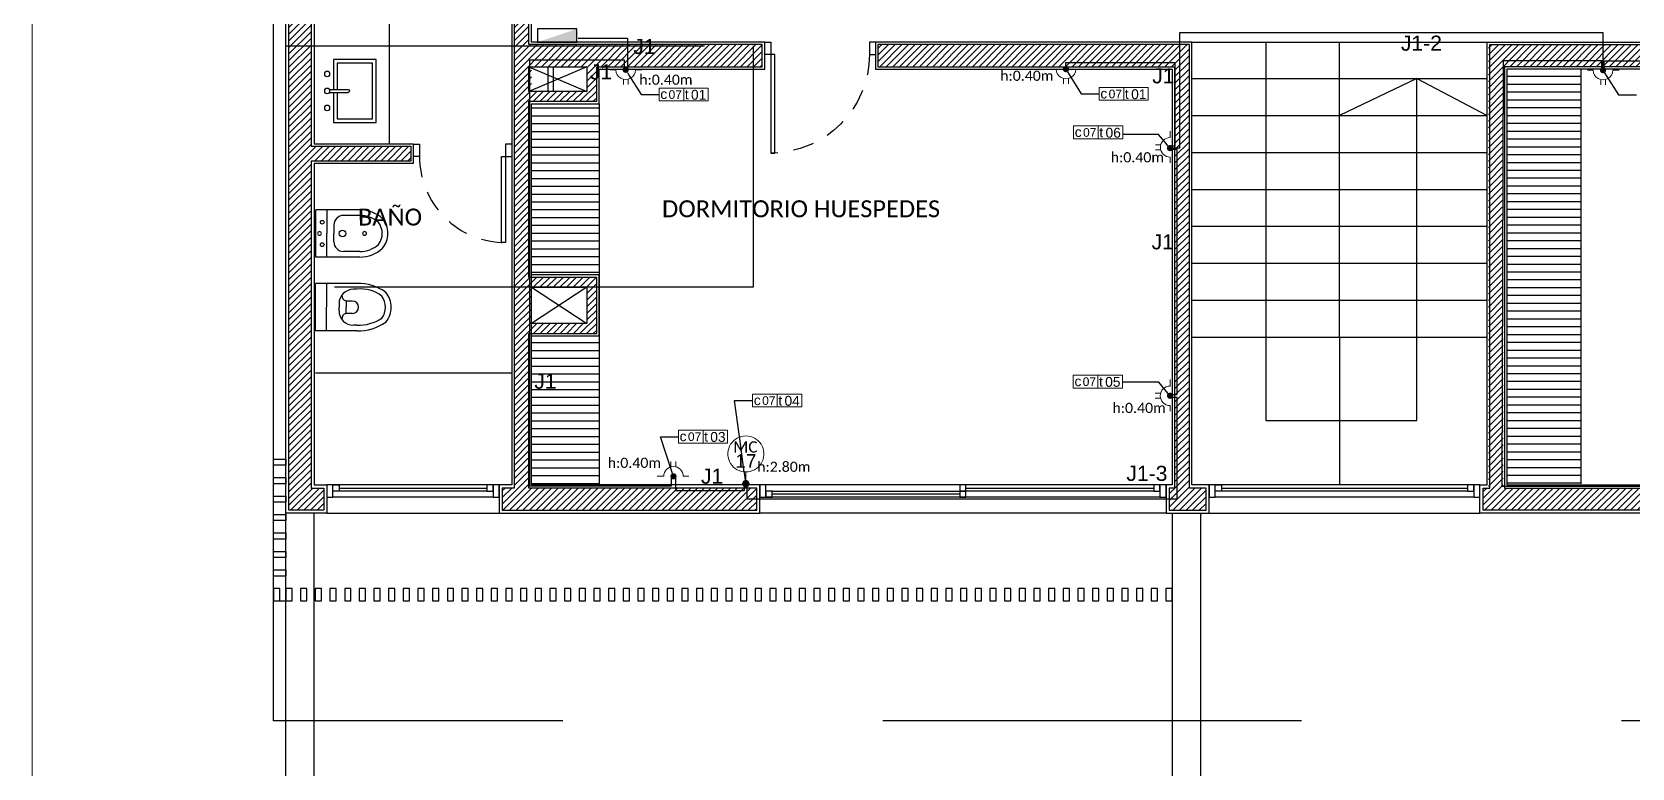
# Model space of a CAD drawing. Header units: millimetres. Extents: x 430 to 1353, y -204 to 152.
# Drawn here: x 686.67 to 699.67, y -2.66 to 3.32 of the extents above; entities that cross this region are included whole.
import ezdxf
from ezdxf import colors
from ezdxf.entities.mleader import LeaderData, LeaderLine
from ezdxf.enums import TextEntityAlignment as Align
from ezdxf.math import Vec2, Vec3

# ---------------------------------------------------------------- set-up
doc = ezdxf.new("R2010")
doc.units = ezdxf.units.MM
doc.linetypes.add('DASHED', pattern=[0.3, 0.17, -0.13])
doc.layers.get('0').update_dxf_attribs({"color": 250})
for name, color, linetype in [('AN - Texto 1-25', 252, 'Continuous'), ('AR - Carpinteria', 252, 'Continuous'), ('AR - Equipamiento Fijo', 252, 'Continuous'), ('AR - Ht', 252, 'Continuous'), ('AR - Proyeccion', 252, 'DASHED'), ('AR - Vista 05', 252, 'Continuous'), ('AR - Vista 1', 252, 'Continuous'), ('AR - Vista 4', 252, 'Continuous'), ('AR_Vista 1', 252, 'Continuous'), ('IE - Boca', 252, 'Continuous'), ('ND- ESPACIOS', 253, 'Continuous')]:
    doc.layers.add(name, color=color, linetype=linetype)
for name, color, linetype, lineweight in [('ND-Cotas', 252, 'Continuous', 9), ('ND-GLOBAL_Notas', 252, 'Continuous', 9), ('ND-texto', 251, 'Continuous', 15), ('ND-TUG-C7', 140, 'Continuous', 30), ('ND-TUG_Boca', 160, 'Continuous', 9)]:
    doc.layers.add(name, color=color, linetype=linetype, lineweight=lineweight)
doc.styles.add('Arial', font='arial.ttf')
doc.styles.add('IMPLANTACION', font='arial.ttf', dxfattribs={"height": 0.3})
doc.styles.add('MtXpl_Calibri', font='calibri.ttf')
doc.styles.get("Standard").update_dxf_attribs({"font": 'arial.ttf'})

# ---------------------------------------------------------------- blocks, each defined once
blk = doc.blocks.new('Toma_doble')
for p, q in [((-0.021, 0.107), (-0.021, 0.15)), ((0.019, 0.107), (0.019, 0.15)), ((-0.079, 0.03), (-0.132, 0.03)), ((0.079, 0.03), (0.126, 0.03))]:
    blk.add_line(p, q)
blk.add_arc((0, 0.03), 0.0794, 360, 180)
blk = doc.blocks.new('_Dot')
at = {"color": 0, "linetype": 'ByBlock', "lineweight": -2}
blk.add_line((-0.5, 0), (-1, 0), dxfattribs=at)
at = {"color": 0, "linetype": 'ByBlock', "const_width": 0.5}
blk.add_lwpolyline([(-0.25, 0, 1), (0.25, 0, 1)], format="xyb", close=True, dxfattribs=at)
blk = doc.blocks.new('Motor_cortinero')
for points in [[(689.072, 30.448), (689.047, 30.446), (689.023, 30.442), (689, 30.434), (688.977, 30.424), (688.956, 30.41), (688.937, 30.395), (688.921, 30.377), (688.906, 30.357), (688.894, 30.335), (688.885, 30.312), (688.879, 30.288), (688.876, 30.264), (688.876, 30.239), (688.879, 30.215), (688.885, 30.191), (688.894, 30.168), (688.906, 30.146), (688.921, 30.126), (688.937, 30.108), (688.956, 30.093), (688.977, 30.079), (689, 30.069), (689.023, 30.061), (689.047, 30.057), (689.072, 30.055), (689.097, 30.057), (689.121, 30.061), (689.144, 30.069), (689.167, 30.079), (689.187, 30.093), (689.206, 30.108), (689.223, 30.126), (689.238, 30.146), (689.25, 30.168), (689.259, 30.191), (689.265, 30.215), (689.268, 30.239), (689.268, 30.264), (689.265, 30.288), (689.259, 30.312), (689.25, 30.335), (689.238, 30.357), (689.223, 30.377), (689.206, 30.395), (689.187, 30.41), (689.167, 30.424), (689.144, 30.434), (689.121, 30.442), (689.097, 30.446)], [(689.072, 29.962), (689.063, 29.961), (689.055, 29.958), (689.048, 29.953), (689.042, 29.947), (689.038, 29.939), (689.036, 29.931), (689.036, 29.922), (689.038, 29.914), (689.042, 29.906), (689.048, 29.899), (689.055, 29.895), (689.063, 29.891), (689.072, 29.89), (689.081, 29.891), (689.089, 29.895), (689.096, 29.899), (689.101, 29.906), (689.105, 29.914), (689.108, 29.922), (689.108, 29.931), (689.105, 29.939), (689.101, 29.947), (689.096, 29.953), (689.089, 29.958), (689.081, 29.961)]]:
    blk.add_wipeout(points)
h = blk.add_hatch()
h.set_pattern_fill('ANGLE', color=256)
h.set_pattern_definition([(0, (0, -0.042), (0, 6.985), [5.08, -1.905]), (90, (0, -0.042), (-6.985, 4e-16), [5.08, -1.905])])
h.paths.add_polyline_path([(689.036, 29.926, 1), (689.108, 29.926, 1)])
blk.add_line((689.072, 30.055), (689.072, 29.926))
for points in [[(689.072, 30.448), (689.047, 30.446), (689.023, 30.442), (689, 30.434), (688.977, 30.424), (688.956, 30.41), (688.937, 30.395), (688.921, 30.377), (688.906, 30.357), (688.894, 30.335), (688.885, 30.312), (688.879, 30.288), (688.876, 30.264), (688.876, 30.239), (688.879, 30.215), (688.885, 30.191), (688.894, 30.168), (688.906, 30.146), (688.921, 30.126), (688.937, 30.108), (688.956, 30.093), (688.977, 30.079), (689, 30.069), (689.023, 30.061), (689.047, 30.057), (689.072, 30.055), (689.097, 30.057), (689.121, 30.061), (689.144, 30.069), (689.167, 30.079), (689.187, 30.093), (689.206, 30.108), (689.223, 30.126), (689.238, 30.146), (689.25, 30.168), (689.259, 30.191), (689.265, 30.215), (689.268, 30.239), (689.268, 30.264), (689.265, 30.288), (689.259, 30.312), (689.25, 30.335), (689.238, 30.357), (689.223, 30.377), (689.206, 30.395), (689.187, 30.41), (689.167, 30.424), (689.144, 30.434), (689.121, 30.442), (689.097, 30.446)], [(689.072, 29.962), (689.063, 29.961), (689.055, 29.958), (689.048, 29.953), (689.042, 29.947), (689.038, 29.939), (689.036, 29.931), (689.036, 29.922), (689.038, 29.914), (689.042, 29.906), (689.048, 29.899), (689.055, 29.895), (689.063, 29.891), (689.072, 29.89), (689.081, 29.891), (689.089, 29.895), (689.096, 29.899), (689.101, 29.906), (689.105, 29.914), (689.108, 29.922), (689.108, 29.931), (689.105, 29.939), (689.101, 29.947), (689.096, 29.953), (689.089, 29.958), (689.081, 29.961)]]:
    blk.add_lwpolyline(points, close=True)
at = {"style": 'MtXpl_Calibri'}
blk.add_text('MC', height=0.1226, rotation=0.0046, dxfattribs=at).set_placement((688.935, 30.266))
blk = doc.blocks.new('Motor cortinero numerado')
at = {"xscale": 0.744428715064112, "yscale": 0.744428715064112, "zscale": 0.744428715064112}
blk.add_blockref('Motor_cortinero', (-512.965, -22.278), dxfattribs=at)
at = {"style": 'IMPLANTACION'}
blk.add_attdef('NU', text='', height=0.11, dxfattribs=at).set_placement((0, 0.185), align=Align.MIDDLE)
blk = doc.blocks.new('Nomenclatura toma 10 A')
at = {"lineweight": 9}
blk.add_lwpolyline([(0, 0.052), (0.399, 0.052), (0.399, -0.052), (0, -0.052)], close=True, dxfattribs=at)
blk.add_wipeout([(0, 0.052), (0.399, 0.052), (0.399, -0.052), (0, -0.052)], dxfattribs=at)
for p, q in [((0, -0.052), (0, 0.052)), ((0, 0.052), (0.399, 0.052)), ((0.2, 0.052), (0.2, -0.052)), ((0.2, 0.052), (0.2, -0.052)), ((0.399, 0.052), (0.399, -0.052)), ((0, -0.052), (0.399, -0.052)), ((0, -0.052), (0.399, -0.052))]:
    blk.add_line(p, q, dxfattribs=at)
at = {"lineweight": 9, "style": 'IMPLANTACION'}
for s, p in [('c', (0.01, -0.037)), ('t', (0.209, -0.04))]:
    blk.add_text(s, height=0.08, dxfattribs=at).set_placement(p)
for p, height in [((0.077, -0.035), 0.07), ((0.259, -0.043), 0.08)]:
    blk.add_attdef('00', p, '', height=height, dxfattribs=at)
blk = doc.blocks.new('BIDE2-VS')
for p, q in [((-0.19, 0), (0.19, 0)), ((-0.19, -0.354), (-0.19, 0)), ((0.19, -0.354), (0.19, 0)), ((-0.19, -0.09), (0, -0.09)), ((0.19, -0.09), (0, -0.09)), ((-0.145, -0.354), (-0.145, -0.224)), ((-0.067, -0.146), (0, -0.146)), ((0.067, -0.146), (0, -0.146)), ((0.145, -0.354), (0.145, -0.224)), ((-0.145, -0.354), (-0.145, -0.327))]:
    blk.add_line(p, q)
for centre, radius in [((-0.09, -0.052), 0.015), ((0.09, -0.052), 0.015), ((0, -0.215), 0.026)]:
    blk.add_circle(centre, radius)
for centre, radius, start, end in [((0, -0.03), 0.015, 90, 270), ((0, -0.03), 0.015, 270, 90), ((-0.067, -0.224), 0.0781, 90, 180), ((0.067, -0.224), 0.0781, 0, 90), ((0.084, -0.354), 0.274, 180, 222.2256), ((0.084, -0.354), 0.229, 180, 221.3159), ((0, -0.393), 0.015, 90, 270), ((0, -0.393), 0.015, 270, 90), ((-0.084, -0.354), 0.229, 318.6841, 0), ((-0.084, -0.354), 0.274, 317.7744, 0), ((0, -0.39), 0.145, 232.619, 270), ((0, -0.39), 0.145, 270, 307.381), ((0, -0.39), 0.19, 231.2469, 270), ((0, -0.39), 0.19, 270, 308.7531)]:
    blk.add_arc(centre, radius, start, end)
blk = doc.blocks.new('INOD3-VS')
for p, q in [((-0.19, 0), (0.19, 0)), ((-0.19, -0.334), (-0.19, 0)), ((0.19, -0.334), (0.19, 0)), ((-0.19, -0.09), (0, -0.09)), ((0.19, -0.09), (0, -0.09)), ((-0.05, -0.297), (-0.05, -0.247)), ((-0.05, -0.247), (0, -0.247)), ((-0.028, -0.19), (0, -0.19)), ((0.028, -0.19), (0, -0.19)), ((0.05, -0.247), (0, -0.247)), ((0.05, -0.297), (0.05, -0.247)), ((-0.145, -0.334), (-0.145, -0.307)), ((0.145, -0.334), (0.145, -0.307))]:
    blk.add_line(p, q)
for centre, radius, start, end in [((-0.028, -0.307), 0.117, 90, 180), ((-0.095, -0.259), 0.0464, 14.8851, 92.9268), ((0.028, -0.307), 0.117, 0, 90), ((0.095, -0.259), 0.0464, 87.0732, 165.1149), ((0.195, -0.344), 0.385, 178.5208, 215.4085), ((0.198, -0.345), 0.343, 178.2465, 213.5506), ((0, -0.297), 0.05, 180, 270), ((0, -0.297), 0.05, 270, 0), ((-0.127, -0.365), 0.274, 321.8101, 6.3928), ((-0.192, -0.345), 0.383, 324.4734, 1.5973), ((0, -0.419), 0.19, 231.2469, 270), ((0, -0.419), 0.145, 232.619, 270), ((0, -0.419), 0.145, 270, 307.381), ((0, -0.419), 0.19, 270, 308.7531)]:
    blk.add_arc(centre, radius, start, end)
blk = doc.blocks.new('bacha')
for p, q in [((519.809, 72.68), (519.809, 72.832)), ((519.833, 72.68), (519.833, 72.832))]:
    blk.add_line(p, q)
for points in [[(519.809, 72.711), (519.565, 72.711), (519.565, 73.058), (520.076, 73.058), (520.076, 72.711), (519.833, 72.711)], [(519.809, 72.741), (519.595, 72.741), (519.595, 73.028), (520.046, 73.028), (520.046, 72.741), (519.833, 72.741)]]:
    blk.add_lwpolyline(points)
blk.add_arc((519.821, 72.831), 0.0121, 5.5464, 174.4536)
at = {"extrusion": (0, 0, -1)}
for centre in [(519.683, 72.661), (519.821, 72.661), (519.959, 72.661)]:
    blk.add_ellipse(centre, major_axis=(0.0235, 0), ratio=0.85, start_param=3.141593, end_param=9.424778, dxfattribs=at)
blk = doc.blocks.new('*U294')
at = {"color": 8}
blk.add_line((2.1, 0.025), (0.1, 0.025), dxfattribs=at)
at = {"layer": 'AR - Carpinteria'}
for p, q in [((0.05, 0.1), (2.15, 0.1)), ((0.05, 0), (2.15, 0)), ((0.1, 0.05), (2.1, 0.05))]:
    blk.add_line(p, q, dxfattribs=at)
for points in [[(0, 0), (0.05, 0), (0.05, 0.1), (0, 0.1)], [(0.05, 0), (0.1, 0), (0.1, 0.05), (0.05, 0.05)], [(2.15, 0), (2.1, 0), (2.1, 0.05), (2.15, 0.05)], [(2.15, 0), (2.2, 0), (2.2, 0.1), (2.15, 0.1)]]:
    blk.add_lwpolyline(points, close=True, dxfattribs=at)
blk = doc.blocks.new('*U492')
blk.add_lwpolyline([(0.05, 0.1), (0.05, 0.8), (0.083, 0.8), (0.083, 0.1)], close=True)
for points in [[(0, 0), (0.05, 0), (0.05, 0.1), (0, 0.1)], [(0.8, 0), (0.75, 0), (0.75, 0.1), (0.8, 0.1)]]:
    blk.add_lwpolyline(points)
at = {"color": 8, "linetype": 'DASHED'}
blk.add_arc((0.05, 0.1), 0.7, 360, 90, dxfattribs=at)
blk = doc.blocks.new('*U491')
blk.add_lwpolyline([(0.05, 0.1), (0.05, 0.9), (0.083, 0.9), (0.083, 0.1)], close=True)
for points in [[(0, 0), (0.05, 0), (0.05, 0.1), (0, 0.1)], [(0.9, 0), (0.85, 0), (0.85, 0.1), (0.9, 0.1)]]:
    blk.add_lwpolyline(points)
at = {"color": 8, "linetype": 'DASHED'}
blk.add_arc((0.05, 0.1), 0.8, 360, 90, dxfattribs=at)
blk = doc.blocks.new('Tab-sec')
at = {"color": 0}
blk.add_lwpolyline([(-0.316, 0.252), (-0.316, 0.036), (0.326, 0.036), (0.326, 0.252), (-0.316, 0.252)], dxfattribs=at)
blk.add_solid([(0.326, 0.252), (0.326, 0.036), (-0.316, 0.036)], dxfattribs=at)
blk = doc.blocks.new('*U494')
at = {"color": 8}
for p, q in [((1.625, 0.025), (0.1, 0.025)), ((1.675, 0.075), (3.2, 0.075))]:
    blk.add_line(p, q, dxfattribs=at)
at = {"layer": 'AR - Carpinteria'}
for p, q in [((0.05, 0.1), (3.25, 0.1)), ((0.05, 0), (3.25, 0)), ((0.1, 0.05), (1.625, 0.05)), ((3.2, 0.05), (1.675, 0.05))]:
    blk.add_line(p, q, dxfattribs=at)
for points in [[(0, 0), (0.05, 0), (0.05, 0.1), (0, 0.1)], [(0.05, 0), (0.1, 0), (0.1, 0.05), (0.05, 0.05)], [(1.675, 0.1), (1.625, 0.1), (1.625, 0.05), (1.675, 0.05)], [(1.625, 0), (1.675, 0), (1.675, 0.05), (1.625, 0.05)], [(3.25, 0.1), (3.2, 0.1), (3.2, 0.05), (3.25, 0.05)], [(3.25, 0), (3.3, 0), (3.3, 0.1), (3.25, 0.1)]]:
    blk.add_lwpolyline(points, close=True, dxfattribs=at)
blk = doc.blocks.new('*U295')
at = {"color": 8}
blk.add_line((1.3, 0.025), (0.1, 0.025), dxfattribs=at)
at = {"layer": 'AR - Carpinteria'}
for p, q in [((0.05, 0.1), (1.35, 0.1)), ((0.05, 0), (1.35, 0)), ((0.1, 0.05), (1.3, 0.05))]:
    blk.add_line(p, q, dxfattribs=at)
for points in [[(0, 0), (0.05, 0), (0.05, 0.1), (0, 0.1)], [(0.05, 0), (0.1, 0), (0.1, 0.05), (0.05, 0.05)], [(1.35, 0), (1.3, 0), (1.3, 0.05), (1.35, 0.05)], [(1.35, 0), (1.4, 0), (1.4, 0.1), (1.35, 0.1)]]:
    blk.add_lwpolyline(points, close=True, dxfattribs=at)
blk = doc.blocks.new('planta alta')
at = {"layer": 'AR - Equipamiento Fijo', "transparency": 33554585}
h = blk.add_hatch(dxfattribs=at)
h.set_pattern_fill('ANSI31', color=256, scale=0.02, angle=315)
h.set_pattern_definition([(0, (-553.808214, -51.777135), (1e-17, 0.0635), [])])
h.paths.add_polyline_path([(10.52, 10.805), (9.92, 10.805), (9.92, 7.43), (10.52, 7.43)])
h.paths.add_polyline_path([(12.01, 10.805), (11.41, 10.805), (11.41, 8.44), (12.01, 8.44)])
h = blk.add_hatch(dxfattribs=at)
h.set_pattern_fill('ANSI31', color=256, scale=0.02, angle=315)
h.set_pattern_definition([(0, (-387.78641, -52.542135), (1e-17, 0.0635), [])])
h.paths.add_polyline_path([(1.995, 9.135), (2.545, 9.135), (2.545, 10.535), (1.995, 10.535)])
h.paths.add_polyline_path([(2.545, 8.64), (1.995, 8.64), (1.995, 7.44), (2.545, 7.44)])
at = {"layer": 'AN - Texto 1-25'}
for p, q in [((2.129, 10.825), (2.129, 10.625)), ((2.172, 10.825), (2.172, 10.625))]:
    blk.add_line(p, q, dxfattribs=at)
at = {"layer": 'AR - Carpinteria'}
for p, q in [((1.975, 10.825), (2.445, 10.625)), ((2.445, 10.825), (1.975, 10.625)), ((0.333, 7.2), (1.74, 7.2)), ((7.15, 7.2), (3.85, 7.2))]:
    blk.add_line(p, q, dxfattribs=at)
at = {"layer": 'AR - Equipamiento Fijo'}
for p, q in [((0.843, 10.2), (0.843, 12.225)), ((10.52, 10.805), (10.52, 7.44)), ((0.24, 8.34), (1.835, 8.34))]:
    blk.add_line(p, q, dxfattribs=at)
at = {"layer": 'AR - Equipamiento Fijo', "ltscale": 0.5}
blk.add_lwpolyline([(1.995, 10.525), (2.545, 10.525), (2.545, 7.44), (1.995, 7.44)], close=True, dxfattribs=at)
at = {"layer": 'AR - Proyeccion', "ltscale": 20}
blk.add_lwpolyline([(14.25, 5.515), (-0.1, 5.515), (-0.1, 17.28), (23.73, 17.28), (23.73, 6.35), (14.765, 6.35)], dxfattribs=at)
blk.add_lwpolyline([(0, 10.995), (3.795, 10.995), (3.795, 9.035), (0, 9.035)], close=True, dxfattribs=at)
at = {"layer": 'AR - Vista 05'}
for points in [[(0.235, 7.2), (0, 7.2), (0, 16.43)], [(0.23, 12.225), (0.23, 10.2), (1.035, 10.2), (1.035, 10.04), (0.23, 10.04), (0.23, 7.43), (0.333, 7.43), (0.333, 7.2), (0.235, 7.2)], [(14.265, 7.2), (9.7, 7.2), (9.7, 7.43), (9.76, 7.43), (9.76, 11.025), (11.378, 11.025), (13.317, 11.025), (13.317, 10.805), (12.11, 10.805), (12.11, 8.347), (12.01, 8.347), (12.01, 10.805), (10.588, 10.805), (9.92, 10.805), (9.92, 7.43), (14.785, 7.43), (14.785, 7.2), (14.765, 7.2), (14.765, 5.39), (14.265, 5.39), (14.265, 7.2)]]:
    blk.add_lwpolyline(points, dxfattribs=at)
for points in [[(1.995, 9.135), (1.995, 10.525), (2.545, 10.525), (2.545, 10.805), (3.89, 10.805), (3.89, 11.025), (1.995, 11.025), (1.995, 11.234), (1.835, 11.234), (1.835, 10.04), (1.835, 7.43), (1.733, 7.43), (1.733, 7.2), (3.85, 7.2), (3.85, 7.43), (1.995, 7.43), (1.995, 8.64), (2.545, 8.64), (2.545, 9.135)], [(7.5, 7.43), (7.36, 7.43), (7.36, 11.025), (4.79, 11.025), (4.79, 10.805), (7.2, 10.805), (7.2, 7.43), (7.15, 7.43), (7.15, 7.2), (7.19, 7.2), (7.5, 7.2)]]:
    blk.add_lwpolyline(points, close=True, dxfattribs=at)
at = {"layer": 'AR - Vista 1'}
for p, q in [((1.995, 9.035), (2.445, 8.74)), ((2.445, 9.035), (1.995, 8.74))]:
    blk.add_line(p, q, dxfattribs=at)
blk.add_lwpolyline([(-0.1, 6.49), (-0.1, 17.28), (5.425, 17.28)], dxfattribs=at)
for points in [[(-0.1, 7.59), (-0.1, 7.64), (0, 7.64), (0, 7.59)], [(-0.1, 7.44), (-0.1, 7.49), (0, 7.49), (0, 7.44)], [(-0.1, 7.29), (-0.1, 7.34), (0, 7.34), (0, 7.29)], [(-0.1, 7.14), (-0.1, 7.19), (0, 7.19), (0, 7.14)], [(-0.1, 6.99), (-0.1, 7.04), (0, 7.04), (0, 6.99)], [(-0.1, 6.84), (-0.1, 6.89), (0, 6.89), (0, 6.84)], [(-0.1, 6.69), (-0.1, 6.74), (0, 6.74), (0, 6.69)], [(-0.05, 6.59), (-0.1, 6.59), (-0.1, 6.49), (-0.05, 6.49)], [(0.051, 6.59), (0.001, 6.59), (0.001, 6.49), (0.051, 6.49)], [(0.17, 6.59), (0.12, 6.59), (0.12, 6.49), (0.17, 6.49)], [(0.289, 6.59), (0.239, 6.59), (0.239, 6.49), (0.289, 6.49)], [(0.408, 6.59), (0.358, 6.59), (0.358, 6.49), (0.408, 6.49)], [(0.528, 6.59), (0.478, 6.59), (0.478, 6.49), (0.528, 6.49)], [(0.647, 6.59), (0.597, 6.59), (0.597, 6.49), (0.647, 6.49)], [(0.766, 6.59), (0.716, 6.59), (0.716, 6.49), (0.766, 6.49)], [(0.885, 6.59), (0.835, 6.59), (0.835, 6.49), (0.885, 6.49)], [(1.004, 6.59), (0.954, 6.59), (0.954, 6.49), (1.004, 6.49)], [(1.123, 6.59), (1.073, 6.59), (1.073, 6.49), (1.123, 6.49)], [(1.242, 6.59), (1.192, 6.59), (1.192, 6.49), (1.242, 6.49)], [(1.362, 6.59), (1.312, 6.59), (1.312, 6.49), (1.362, 6.49)], [(1.481, 6.59), (1.431, 6.59), (1.431, 6.49), (1.481, 6.49)], [(1.6, 6.59), (1.55, 6.59), (1.55, 6.49), (1.6, 6.49)], [(1.719, 6.59), (1.669, 6.59), (1.669, 6.49), (1.719, 6.49)], [(1.838, 6.59), (1.788, 6.59), (1.788, 6.49), (1.838, 6.49)], [(1.957, 6.59), (1.907, 6.59), (1.907, 6.49), (1.957, 6.49)], [(2.076, 6.59), (2.026, 6.59), (2.026, 6.49), (2.076, 6.49)], [(2.195, 6.59), (2.145, 6.59), (2.145, 6.49), (2.195, 6.49)], [(2.315, 6.59), (2.265, 6.59), (2.265, 6.49), (2.315, 6.49)], [(2.434, 6.59), (2.384, 6.59), (2.384, 6.49), (2.434, 6.49)], [(2.553, 6.59), (2.503, 6.59), (2.503, 6.49), (2.553, 6.49)], [(2.672, 6.59), (2.622, 6.59), (2.622, 6.49), (2.672, 6.49)], [(2.791, 6.59), (2.741, 6.59), (2.741, 6.49), (2.791, 6.49)], [(2.91, 6.59), (2.86, 6.59), (2.86, 6.49), (2.91, 6.49)], [(3.029, 6.59), (2.979, 6.59), (2.979, 6.49), (3.029, 6.49)], [(3.149, 6.59), (3.099, 6.59), (3.099, 6.49), (3.149, 6.49)], [(3.268, 6.59), (3.218, 6.59), (3.218, 6.49), (3.268, 6.49)], [(3.387, 6.59), (3.337, 6.59), (3.337, 6.49), (3.387, 6.49)], [(3.506, 6.59), (3.456, 6.59), (3.456, 6.49), (3.506, 6.49)], [(3.625, 6.59), (3.575, 6.59), (3.575, 6.49), (3.625, 6.49)], [(3.744, 6.59), (3.694, 6.59), (3.694, 6.49), (3.744, 6.49)], [(3.863, 6.59), (3.813, 6.59), (3.813, 6.49), (3.863, 6.49)], [(3.982, 6.59), (3.932, 6.59), (3.932, 6.49), (3.982, 6.49)], [(4.102, 6.59), (4.052, 6.59), (4.052, 6.49), (4.102, 6.49)], [(4.221, 6.59), (4.171, 6.59), (4.171, 6.49), (4.221, 6.49)], [(4.34, 6.59), (4.29, 6.59), (4.29, 6.49), (4.34, 6.49)], [(4.459, 6.59), (4.409, 6.59), (4.409, 6.49), (4.459, 6.49)], [(4.578, 6.59), (4.528, 6.59), (4.528, 6.49), (4.578, 6.49)], [(4.697, 6.59), (4.647, 6.59), (4.647, 6.49), (4.697, 6.49)], [(4.816, 6.59), (4.766, 6.59), (4.766, 6.49), (4.816, 6.49)], [(4.936, 6.59), (4.886, 6.59), (4.886, 6.49), (4.936, 6.49)], [(5.055, 6.59), (5.005, 6.59), (5.005, 6.49), (5.055, 6.49)], [(5.174, 6.59), (5.124, 6.59), (5.124, 6.49), (5.174, 6.49)], [(5.293, 6.59), (5.243, 6.59), (5.243, 6.49), (5.293, 6.49)], [(5.412, 6.59), (5.362, 6.59), (5.362, 6.49), (5.412, 6.49)], [(5.531, 6.59), (5.481, 6.59), (5.481, 6.49), (5.531, 6.49)], [(5.65, 6.59), (5.6, 6.59), (5.6, 6.49), (5.65, 6.49)], [(5.77, 6.59), (5.72, 6.59), (5.72, 6.49), (5.77, 6.49)], [(5.889, 6.59), (5.839, 6.59), (5.839, 6.49), (5.889, 6.49)], [(6.008, 6.59), (5.958, 6.59), (5.958, 6.49), (6.008, 6.49)], [(6.127, 6.59), (6.077, 6.59), (6.077, 6.49), (6.127, 6.49)], [(6.246, 6.59), (6.196, 6.59), (6.196, 6.49), (6.246, 6.49)], [(6.365, 6.59), (6.315, 6.59), (6.315, 6.49), (6.365, 6.49)], [(6.484, 6.59), (6.434, 6.59), (6.434, 6.49), (6.484, 6.49)], [(6.603, 6.59), (6.553, 6.59), (6.553, 6.49), (6.603, 6.49)], [(6.723, 6.59), (6.673, 6.59), (6.673, 6.49), (6.723, 6.49)], [(6.842, 6.59), (6.792, 6.59), (6.792, 6.49), (6.842, 6.49)], [(6.961, 6.59), (6.911, 6.59), (6.911, 6.49), (6.961, 6.49)], [(7.08, 6.59), (7.03, 6.59), (7.03, 6.49), (7.08, 6.49)], [(7.199, 6.59), (7.149, 6.59), (7.149, 6.49), (7.199, 6.49)]]:
    blk.add_lwpolyline(points, close=True, dxfattribs=at)
at = {"layer": 'AR - Vista 4'}
blk.add_line((0.24, 7.44), (0.24, 7.44), dxfattribs=at)
for points in [[(0.235, 7.225), (0.025, 7.225), (0.025, 16.405), (0.24, 16.405), (0.255, 16.405), (0.255, 16.225), (0.205, 16.225), (0.205, 12.425), (1.995, 12.425), (2.615, 12.425), (2.615, 12.245), (1.975, 12.245), (1.975, 12.154), (1.855, 12.154), (1.855, 12.245), (0.205, 12.245), (0.205, 10.18), (1.015, 10.18), (1.015, 10.06), (0.205, 10.06), (0.205, 7.405), (0.308, 7.405), (0.308, 7.225)], [(1.975, 9.115), (1.975, 10.545), (2.525, 10.545), (2.525, 10.825), (3.87, 10.825), (3.87, 11.005), (1.975, 11.005), (1.975, 11.214), (1.855, 11.214), (1.855, 10.04), (1.855, 7.405), (1.758, 7.405), (1.758, 7.225), (3.825, 7.225), (3.825, 7.405), (1.975, 7.405), (1.975, 8.66), (2.525, 8.66), (2.525, 9.115)], [(7.475, 7.405), (7.34, 7.405), (7.34, 11.005), (4.81, 11.005), (4.81, 10.825), (7.22, 10.825), (7.22, 7.405), (7.175, 7.405), (7.175, 7.225), (7.475, 7.225)], [(14.29, 7.225), (9.726, 7.225), (9.726, 7.405), (9.78, 7.405), (9.78, 11.005), (11.378, 11.005), (13.297, 11.005), (13.297, 10.825), (12.09, 10.825), (12.09, 8.367), (12.03, 8.367), (12.03, 10.825), (9.9, 10.825), (9.9, 7.405), (14.76, 7.405), (14.76, 7.225), (14.74, 7.225), (14.74, 5.415), (14.29, 5.415)], [(2.445, 10.825), (2.445, 10.625), (1.975, 10.625), (1.975, 10.825)], [(1.995, 8.74), (1.995, 9.035), (2.445, 9.035), (2.445, 8.74)]]:
    blk.add_lwpolyline(points, close=True, dxfattribs=at)
at = {"layer": 'AR_Vista 1'}
for p, q in [((7.36, 11.025), (9.76, 11.025)), ((8.56, 8.63), (8.56, 11.025)), ((7.36, 10.73), (9.76, 10.73)), ((7.36, 10.43), (9.76, 10.43)), ((7.36, 10.13), (9.76, 10.13)), ((7.36, 9.83), (9.76, 9.83)), ((7.36, 9.53), (9.76, 9.53)), ((7.36, 9.23), (9.76, 9.23)), ((7.36, 8.93), (9.76, 8.93)), ((7.36, 8.63), (9.76, 8.63)), ((8.56, 8.63), (8.56, 7.43)), ((7.44, 7.2), (9.7, 7.2)), ((-0.1, 6.49), (0, 6.49))]:
    blk.add_line(p, q, dxfattribs=at)
for points in [[(7.96, 11.025), (7.96, 7.953), (9.187, 7.953), (9.187, 10.73), (8.56, 10.43)], [(9.187, 10.73), (9.76, 10.43)], [(7.43, 7.2), (7.43, 0), (0, 0), (0, 7.2)], [(7.2, 7.2), (7.2, 0.23), (0.23, 0.23), (0.23, 7.2)]]:
    blk.add_lwpolyline(points, dxfattribs=at)
at = {"layer": 'AR - Carpinteria', "xscale": -1, "rotation": 180}
blk.add_blockref('*U491', (3.89, 11.025), dxfattribs=at)
at = {"layer": 'AR - Carpinteria', "rotation": 180}
for name, p in [('*U492', (1.835, 10.198)), ('*U295', (1.733, 7.43)), ('*U494', (7.15, 7.43)), ('*U294', (9.7, 7.43))]:
    blk.add_blockref(name, p, dxfattribs=at)
at = {"layer": 'AR - Equipamiento Fijo', "xscale": -1, "rotation": 270}
blk.add_blockref('bacha', (-72.325, -509.192), dxfattribs=at)
at = {"layer": 'AR - Equipamiento Fijo', "xscale": 1.010000000000029, "yscale": 1.010000000000029, "zscale": 1.010000000000029, "rotation": 90}
for name, p in [('BIDE2-VS', (0.243, 9.472)), ('INOD3-VS', (0.24, 8.873))]:
    blk.add_blockref(name, p, dxfattribs=at)
at = {"layer": 'IE - Boca', "xscale": 0.4985690145627473, "yscale": 0.4985690145627473, "zscale": 0.4985690145627473}
blk.add_blockref('Tab-sec', (2.201, 11.007), dxfattribs=at)

msp = doc.modelspace()

# ---------------------------------------------------------------- linework, layer by layer
at = {"layer": 'ND-GLOBAL_Notas'}
msp.add_lwpolyline([(686.675, 28.145), (714.339, 28.145), (714.339, -13.17), (686.675, -13.17)], close=True, dxfattribs=at)
at = {"layer": 'ND-TUG-C7'}
msp.add_line((695.977, 2.366), (695.927, 2.366), dxfattribs=at)
at = {"layer": 'ND-TUG-C7', "elevation": 0}
msp.add_lwpolyline([(691.111, 3.271), (691.513, 3.271), (691.513, 3.019)], dxfattribs=at)
at = {"layer": 'ND-TUG-C7'}
for points in [[(695.926, 2.378), (695.998, 2.378), (695.998, 3.317), (699.436, 3.317), (699.436, 3.019)], [(699.427, 3.018), (699.427, 3.085), (698.625, 3.085), (698.615, -0.367), (702.704, -0.367), (702.714, -0.324)], [(699.445, 3.008), (699.445, 3.087), (700.831, 3.087), (700.831, 2.56), (700.916, 2.56)], [(695.925, 0.376), (695.977, 0.376), (695.977, 2.366)]]:
    msp.add_lwpolyline(points, dxfattribs=at)

# ---------------------------------------------------------------- block references
at = {"layer": 'AR - Vista 05'}
msp.add_blockref('planta alta', (688.737, -7.788), dxfattribs=at)
at = {"layer": 'ND-TUG_Boca', "rotation": 180}
for p in [(691.498, 3.043), (695.074, 3.048), (699.437, 3.04)]:
    msp.add_blockref('Toma_doble', p, dxfattribs=at)
at = {"layer": 'ND-TUG_Boca', "xscale": -1, "rotation": 90}
for p in [(695.951, 2.383), (695.95, 0.366)]:
    msp.add_blockref('Toma_doble', p, dxfattribs=at)
at = {"layer": 'ND-TUG_Boca'}
msp.add_blockref('Toma_doble', (691.886, -0.318), dxfattribs=at)

# ---------------------------------------------------------------- texts
at = {"layer": 'ND- ESPACIOS', "char_height": 0.15, "attachment_point": 1, "rotation": 0.0046}
for s, insert in [('{\\fCalibri|b0|i0|c0|p34;\\H0.91667x;DORMITORIO HUESPEDES}', (691.793, 1.953)), ('{\\fCalibri|b0|i0|c0|p34;\\H0.91667x;BAÑO}', (689.323, 1.886))]:
    msp.add_mtext_dynamic_manual_height_columns(s, width=2.44911, gutter_width=10.176, heights=[0.357], dxfattribs=dict(at, insert=insert))
at = {"layer": 'ND-Cotas', "char_height": 0.09, "attachment_point": 1, "rotation": 0.0046}
for insert in [(694.54, 3.006), (695.438, 2.344), (695.452, 0.309), (691.352, -0.137)]:
    msp.add_mtext_dynamic_manual_height_columns('{\\fCalibri|b0|i0|c0|p34;\\H0.91667x;h:0.40m}', width=0.67411, gutter_width=10.291, heights=[0.126], dxfattribs=dict(at, insert=insert))
at = {"layer": 'ND-texto', "style": 'Arial'}
for s, p in [('J1', (691.559, 3.141)), ('J1-2', (697.795, 3.168)), ('J1', (691.207, 2.935)), ('J1', (695.77, 1.555)), ('J1', (690.755, 0.423)), ('J1-3', (695.565, -0.325))]:
    msp.add_text(s, height=0.1227, dxfattribs=at).set_placement(p)

# ---------------------------------------------------------------- leaders
at = {"layer": 'ND-TUG-C7', "lineweight": 9}
ml = msp.add_multileader_mtext('Standard', dxfattribs=at)
ml.set_content('')
ml.set_leader_properties(color=256, linetype='ByLayer', lineweight=-1)
ml.set_arrow_properties(name='DOT')
ml.build(insert=Vec2(0, 0))
ml.multileader.update_dxf_attribs({"dogleg_length": 0.146, "arrow_head_size": 0.05})
ctx = ml.context
ctx.base_point, ctx.char_height, ctx.arrow_head_size, ctx.landing_gap_size, ctx.plane_origin = Vec3(691.769, 2.813), 0.25, 0.05, 0.09, Vec3(692.851, 3.193)
ctx.attachment_type = 1
notes = []
notes.append((ctx, [(1, (1, 1, 0), (691.623, 2.813), (1, 0), 0.146, [(0, [(691.498, 3.013)], 0, [])])]))
ctx.mtext, ml.multileader.dxf.content_type = None, 0
ml = msp.add_multileader_mtext('Standard', dxfattribs=at)
ml.set_content('')
ml.set_leader_properties(color=256, linetype='ByLayer', lineweight=-1)
ml.set_arrow_properties(name='DOT')
ml.build(insert=Vec2(0, 0))
ml.multileader.update_dxf_attribs({"dogleg_length": 0.146, "arrow_head_size": 0.05})
ctx = ml.context
ctx.base_point, ctx.char_height, ctx.arrow_head_size, ctx.landing_gap_size, ctx.plane_origin = Vec3(695.344, 2.817), 0.25, 0.05, 0.09, Vec3(696.427, 3.198)
ctx.attachment_type = 1
notes.append((ctx, [(1, (1, 1, 0), (695.198, 2.817), (1, 0), 0.146, [(0, [(695.074, 3.018)], 0, [])])]))
ctx.mtext, ml.multileader.dxf.content_type = None, 0
ml = msp.add_multileader_mtext('Standard', dxfattribs=at)
ml.set_content('')
ml.set_leader_properties(color=256, linetype='ByLayer', lineweight=-1)
ml.set_arrow_properties(name='DOT')
ml.build(insert=Vec2(0, 0))
ml.multileader.update_dxf_attribs({"dogleg_length": 0.146, "arrow_head_size": 0.05})
ctx = ml.context
ctx.base_point, ctx.char_height, ctx.arrow_head_size, ctx.landing_gap_size, ctx.plane_origin = Vec3(699.708, 2.81), 0.25, 0.05, 0.09, Vec3(700.79, 3.19)
ctx.attachment_type = 1
notes.append((ctx, [(1, (1, 1, 0), (699.562, 2.81), (1, 0), 0.146, [(0, [(699.437, 3.01)], 0, [])])]))
ctx.mtext, ml.multileader.dxf.content_type = None, 0
ml = msp.add_multileader_mtext('Standard', dxfattribs=at)
ml.set_content('')
ml.set_leader_properties(color=256, linetype='ByLayer', lineweight=-1)
ml.set_arrow_properties(name='DOT')
ml.build(insert=Vec2(0, 0))
ml.multileader.update_dxf_attribs({"dogleg_length": 0.146, "arrow_head_size": 0.05})
ctx = ml.context
ctx.base_point, ctx.char_height, ctx.arrow_head_size, ctx.landing_gap_size, ctx.plane_origin = Vec3(695.535, 2.488), 0.25, 0.05, 0.09, Vec3(696.095, 2.492)
ctx.attachment_type = 1
notes.append((ctx, [(0, (1, 1, 0), (695.827, 2.488), (-1, 0), 0.291, [(0, [(695.919, 2.377)], 0, [])])]))
ctx.mtext, ml.multileader.dxf.content_type = None, 0
ml = msp.add_multileader_mtext('Standard', dxfattribs=at)
ml.set_content('')
ml.set_leader_properties(color=256, linetype='ByLayer', lineweight=-1)
ml.set_arrow_properties(name='DOT')
ml.build(insert=Vec2(0, 0))
ml.multileader.update_dxf_attribs({"dogleg_length": 0.146, "arrow_head_size": 0.05})
ctx = ml.context
ctx.base_point, ctx.char_height, ctx.arrow_head_size, ctx.landing_gap_size, ctx.plane_origin = Vec3(695.537, 0.477), 0.25, 0.05, 0.09, Vec3(696.096, 0.48)
ctx.attachment_type = 1
notes.append((ctx, [(0, (1, 1, 0), (695.828, 0.477), (-1, 0), 0.291, [(0, [(695.92, 0.366)], 0, [])])]))
ctx.mtext, ml.multileader.dxf.content_type = None, 0
ml = msp.add_multileader_mtext('Standard', dxfattribs=at)
ml.set_content('')
ml.set_leader_properties(color=256, linetype='ByLayer', lineweight=-1)
ml.set_arrow_properties(name='DOT')
ml.build(insert=Vec2(0, 0))
ml.multileader.update_dxf_attribs({"dogleg_length": 0.146, "arrow_head_size": 0.05})
ctx = ml.context
ctx.base_point, ctx.char_height, ctx.arrow_head_size, ctx.landing_gap_size, ctx.plane_origin = Vec3(691.926, 0.034), 0.25, 0.05, 0.09, Vec3(692.888, 0.033)
ctx.attachment_type = 1
notes.append((ctx, [(1, (1, 1, 0), (691.78, 0.034), (1, 0), 0.146, [(0, [(691.886, -0.288)], 0, [])])]))
ctx.mtext, ml.multileader.dxf.content_type = None, 0
for ctx, leaders in notes:
    for number, flags, end, landing, length, lines in leaders:
        leader = LeaderData()
        leader.index, (leader.has_last_leader_line, leader.has_dogleg_vector, leader.attachment_direction) = number, flags
        leader.last_leader_point, leader.dogleg_vector, leader.dogleg_length = Vec3(end), Vec3(landing), length
        for number, points, colour, breaks in lines:
            line = LeaderLine()
            line.index, line.vertices, line.color, line.breaks = number, Vec3.list(points), colors.encode_raw_color(colour), breaks
            leader.lines.append(line)
        ctx.leaders.append(leader)

# ---------------------------------------------------------------- next in the draw order: block references
at = {"layer": 'ND-TUG-C7'}
ref = msp.add_blockref('Nomenclatura toma 10 A', (691.769, 2.813), dxfattribs=at)
ref.add_attrib('00', '07', (691.846, 2.777), dxfattribs={"layer": '0', "lineweight": 9, "height": 0.07, "style": 'IMPLANTACION'})
ref.add_attrib('00', '01', (692.028, 2.77), dxfattribs={"layer": '0', "lineweight": 9, "height": 0.08, "style": 'IMPLANTACION'})
ref = msp.add_blockref('Nomenclatura toma 10 A', (695.344, 2.817), dxfattribs=at)
ref.add_attrib('00', '07', (695.421, 2.782), dxfattribs={"layer": '0', "lineweight": 9, "height": 0.07, "style": 'IMPLANTACION'})
ref.add_attrib('00', '01', (695.604, 2.775), dxfattribs={"layer": '0', "lineweight": 9, "height": 0.08, "style": 'IMPLANTACION'})
ref = msp.add_blockref('Nomenclatura toma 10 A', (695.136, 2.505), dxfattribs=at)
ref.add_attrib('00', '07', (695.213, 2.469), dxfattribs={"layer": '0', "lineweight": 9, "height": 0.07, "style": 'IMPLANTACION'})
ref.add_attrib('00', '06', (695.396, 2.462), dxfattribs={"layer": '0', "lineweight": 9, "height": 0.08, "style": 'IMPLANTACION'})
ref = msp.add_blockref('Nomenclatura toma 10 A', (695.134, 0.481), dxfattribs=at)
ref.add_attrib('00', '07', (695.21, 0.446), dxfattribs={"layer": '0', "lineweight": 9, "height": 0.07, "style": 'IMPLANTACION'})
ref.add_attrib('00', '05', (695.393, 0.439), dxfattribs={"layer": '0', "lineweight": 9, "height": 0.08, "style": 'IMPLANTACION'})
at = {"layer": 'ND-TUG_Boca'}
msp.add_blockref('Motor cortinero numerado', (692.474, -0.348), dxfattribs=at).add_auto_attribs({'NU': '17'})

# ---------------------------------------------------------------- next in the draw order: linework, layer by layer
at = {"layer": 'ND-TUG-C7'}
for points in [[(695.074, 3.018), (695.074, 3.072), (695.96, 3.072), (695.96, 2.392), (695.925, 2.392)], [(691.903, -0.29), (691.903, -0.403), (692.462, -0.404), (692.461, -0.339)]]:
    msp.add_lwpolyline(points, dxfattribs=at)

# ---------------------------------------------------------------- next in the draw order: texts
at = {"layer": 'ND-Cotas', "char_height": 0.09, "attachment_point": 1, "rotation": 0.0046}
for s, insert in [('{\\fCalibri|b0|i0|c0|p34;\\H0.91667x;h:0.40m}', (691.608, 2.974)), ('{\\fCalibri|b0|i0|c0|p34;\\H0.91667x;h:2.80m}', (692.566, -0.169))]:
    msp.add_mtext_dynamic_manual_height_columns(s, width=0.67411, gutter_width=10.291, heights=[0.126], dxfattribs=dict(at, insert=insert))
at = {"layer": 'ND-texto', "style": 'Arial'}
for p in [(695.775, 2.903), (692.109, -0.348)]:
    msp.add_text('J1', height=0.1227, dxfattribs=at).set_placement(p)

# ---------------------------------------------------------------- next in the draw order: leaders
at = {"layer": 'ND-TUG-C7', "lineweight": 9}
ml = msp.add_multileader_mtext('Standard', dxfattribs=at)
ml.set_content('')
ml.set_leader_properties(color=256, linetype='ByLayer', lineweight=-1)
ml.set_arrow_properties(name='DOT')
ml.build(insert=Vec2(0, 0))
ml.multileader.update_dxf_attribs({"dogleg_length": 0.146, "arrow_head_size": 0.05})
ctx = ml.context
ctx.base_point, ctx.char_height, ctx.arrow_head_size, ctx.landing_gap_size, ctx.plane_origin = Vec3(692.529, 0.327), 0.25, 0.05, 0.09, Vec3(693.491, 0.326)
ctx.attachment_type = 1
notes = []
notes.append((ctx, [(1, (1, 1, 0), (692.383, 0.327), (1, 0), 0.146, [(0, [(692.474, -0.348)], 0, [])])]))
ctx.mtext, ml.multileader.dxf.content_type = None, 0
for ctx, leaders in notes:
    for number, flags, end, landing, length, lines in leaders:
        leader = LeaderData()
        leader.index, (leader.has_last_leader_line, leader.has_dogleg_vector, leader.attachment_direction) = number, flags
        leader.last_leader_point, leader.dogleg_vector, leader.dogleg_length = Vec3(end), Vec3(landing), length
        for number, points, colour, breaks in lines:
            line = LeaderLine()
            line.index, line.vertices, line.color, line.breaks = number, Vec3.list(points), colors.encode_raw_color(colour), breaks
            leader.lines.append(line)
        ctx.leaders.append(leader)

# ---------------------------------------------------------------- next in the draw order: block references
at = {"layer": 'ND-TUG-C7'}
ref = msp.add_blockref('Nomenclatura toma 10 A', (692.529, 0.327), dxfattribs=at)
ref.add_attrib('00', '07', (692.606, 0.292), dxfattribs={"layer": '0', "lineweight": 9, "height": 0.07, "style": 'IMPLANTACION'})
ref.add_attrib('00', '04', (692.788, 0.285), dxfattribs={"layer": '0', "lineweight": 9, "height": 0.08, "style": 'IMPLANTACION'})
ref = msp.add_blockref('Nomenclatura toma 10 A', (691.926, 0.034), dxfattribs=at)
ref.add_attrib('00', '07', (692.003, -0.001), dxfattribs={"layer": '0', "lineweight": 9, "height": 0.07, "style": 'IMPLANTACION'})
ref.add_attrib('00', '03', (692.185, -0.008), dxfattribs={"layer": '0', "lineweight": 9, "height": 0.08, "style": 'IMPLANTACION'})

# ---------------------------------------------------------------- next in the draw order: hatches: boundary and pattern name
at = {"layer": 'AR - Ht', "transparency": 33554610}
h = msp.add_hatch(dxfattribs=at)
h.set_pattern_fill('ANSI31', color=256, scale=0.012)
h.set_pattern_definition([(45, (27.48564, -59.5651), (-0.0269407684, 0.0269407684), [])])
h.paths.add_polyline_path([(688.942, 8.437), (688.992, 8.437), (688.992, 8.617), (688.977, 8.617), (688.762, 8.617), (688.762, -0.563), (688.972, -0.563), (689.045, -0.563), (689.045, -0.383), (688.942, -0.383), (688.942, 2.272), (689.752, 2.272), (689.752, 2.392), (688.942, 2.392), (688.942, 4.457), (690.592, 4.457), (690.592, 4.366), (690.712, 4.366), (690.712, 4.457), (691.352, 4.457), (691.352, 4.637), (690.732, 4.637), (688.942, 4.637)])
h.paths.add_polyline_path([(696.197, 8.617), (692.342, 8.617), (692.342, 8.437), (692.61, 8.437), (692.61, 5.587), (692.67, 5.587), (692.67, 8.437), (694.21, 8.437), (694.21, 4.637), (692.297, 4.637), (692.297, 4.457), (696.207, 4.457), (696.207, 4.637), (694.33, 4.637), (694.33, 8.437), (695.87, 8.437), (695.87, 5.587), (695.93, 5.587), (695.93, 8.437), (696.197, 8.437)])
h.paths.add_polyline_path([(699.712, 8.437), (699.757, 8.437), (699.757, 8.617), (699.547, 8.617), (699.547, 8.437), (699.592, 8.437), (699.592, 4.637), (697.047, 4.637), (697.047, 4.457), (699.712, 4.457)])
h.paths.add_polyline_path([(696.077, 3.217), (693.547, 3.217), (693.547, 3.037), (695.957, 3.037), (695.957, -0.383), (695.912, -0.383), (695.912, -0.563), (696.212, -0.563), (696.212, -0.383), (696.077, -0.383)])
h.paths.add_polyline_path([(692.607, 3.217), (690.712, 3.217), (690.712, 3.426), (690.592, 3.426), (690.592, 2.252), (690.592, -0.383), (690.495, -0.383), (690.495, -0.563), (692.562, -0.563), (692.562, -0.383), (690.712, -0.383), (690.712, 0.872), (691.262, 0.872), (691.262, 1.327), (690.712, 1.327), (690.712, 2.757), (691.262, 2.757), (691.262, 3.037), (692.607, 3.037)])
h.paths.add_polyline_path([(691.182, 3.037), (691.182, 2.837), (690.732, 2.837), (690.732, 3.037)], flags=16)
h.paths.add_polyline_path([(691.182, 1.247), (691.182, 0.952), (690.732, 0.952), (690.732, 1.247)], flags=16)
h.paths.add_polyline_path([(702.035, 3.217), (700.115, 3.217), (698.507, 3.217), (698.507, -0.383), (698.462, -0.383), (698.462, -0.563), (703.027, -0.563), (703.027, -2.373), (703.477, -2.373), (703.477, -0.568), (703.497, -0.568), (703.497, -0.383), (698.627, -0.383), (698.627, 3.037), (700.767, 3.037), (700.767, 0.579), (700.827, 0.579), (700.827, 3.037), (702.035, 3.037)])
h.paths.add_polyline_path([(707.912, 3.217), (706.912, 3.217), (706.912, 3.297), (706.792, 3.297), (706.792, 3.217), (702.975, 3.217), (702.975, 3.037), (704.992, 3.037), (704.992, -0.378), (704.947, -0.378), (704.947, -0.568), (705.157, -0.568), (705.157, -0.378), (705.112, -0.378), (705.112, 1.267), (706.792, 1.267), (706.792, 0.512), (706.912, 0.512), (706.912, 2.147), (706.792, 2.147), (706.792, 1.717), (706.212, 1.717), (706.212, 1.387), (705.112, 1.387), (705.112, 3.037), (706.792, 3.037), (706.792, 2.987), (706.912, 2.987), (706.912, 3.037), (707.912, 3.037)])
h.paths.add_polyline_path([(706.292, 1.637), (706.792, 1.637), (706.792, 1.387), (706.292, 1.387)], flags=16)
h.paths.add_polyline_path([(706.957, -0.383), (706.912, -0.383), (706.912, -0.328), (706.792, -0.328), (706.792, -0.38), (706.207, -0.38), (706.207, -0.563), (706.957, -0.563)], flags=17)
h.paths.add_polyline_path([(712.342, 8.617), (710.307, 8.617), (710.307, 8.437), (712.162, 8.437), (712.162, 3.217), (709.157, 3.217), (709.157, 3.037), (712.162, 3.037), (712.162, -0.383), (708.407, -0.383), (708.407, -0.563), (712.342, -0.563)])
h.paths.add_polyline_path([(706.962, 8.622), (706.642, 8.622), (706.642, 8.432), (706.792, 8.432), (706.792, 4.237), (706.912, 4.237), (706.912, 4.327), (706.912, 8.432), (706.962, 8.432)])

# ---------------------------------------------------------------- next in the draw order: linework, layer by layer
at = {"layer": 'ND-TUG-C7'}
for points in [[(691.487, 3.013), (691.487, 3.09), (690.717, 3.09), (690.717, -0.365), (691.87, -0.365), (691.87, -0.295)], [(692.483, -0.335), (692.481, -0.472), (695.978, -0.472), (695.978, 0.352), (695.933, 0.352)]]:
    msp.add_lwpolyline(points, dxfattribs=at)

doc.saveas('drawing.dxf')
